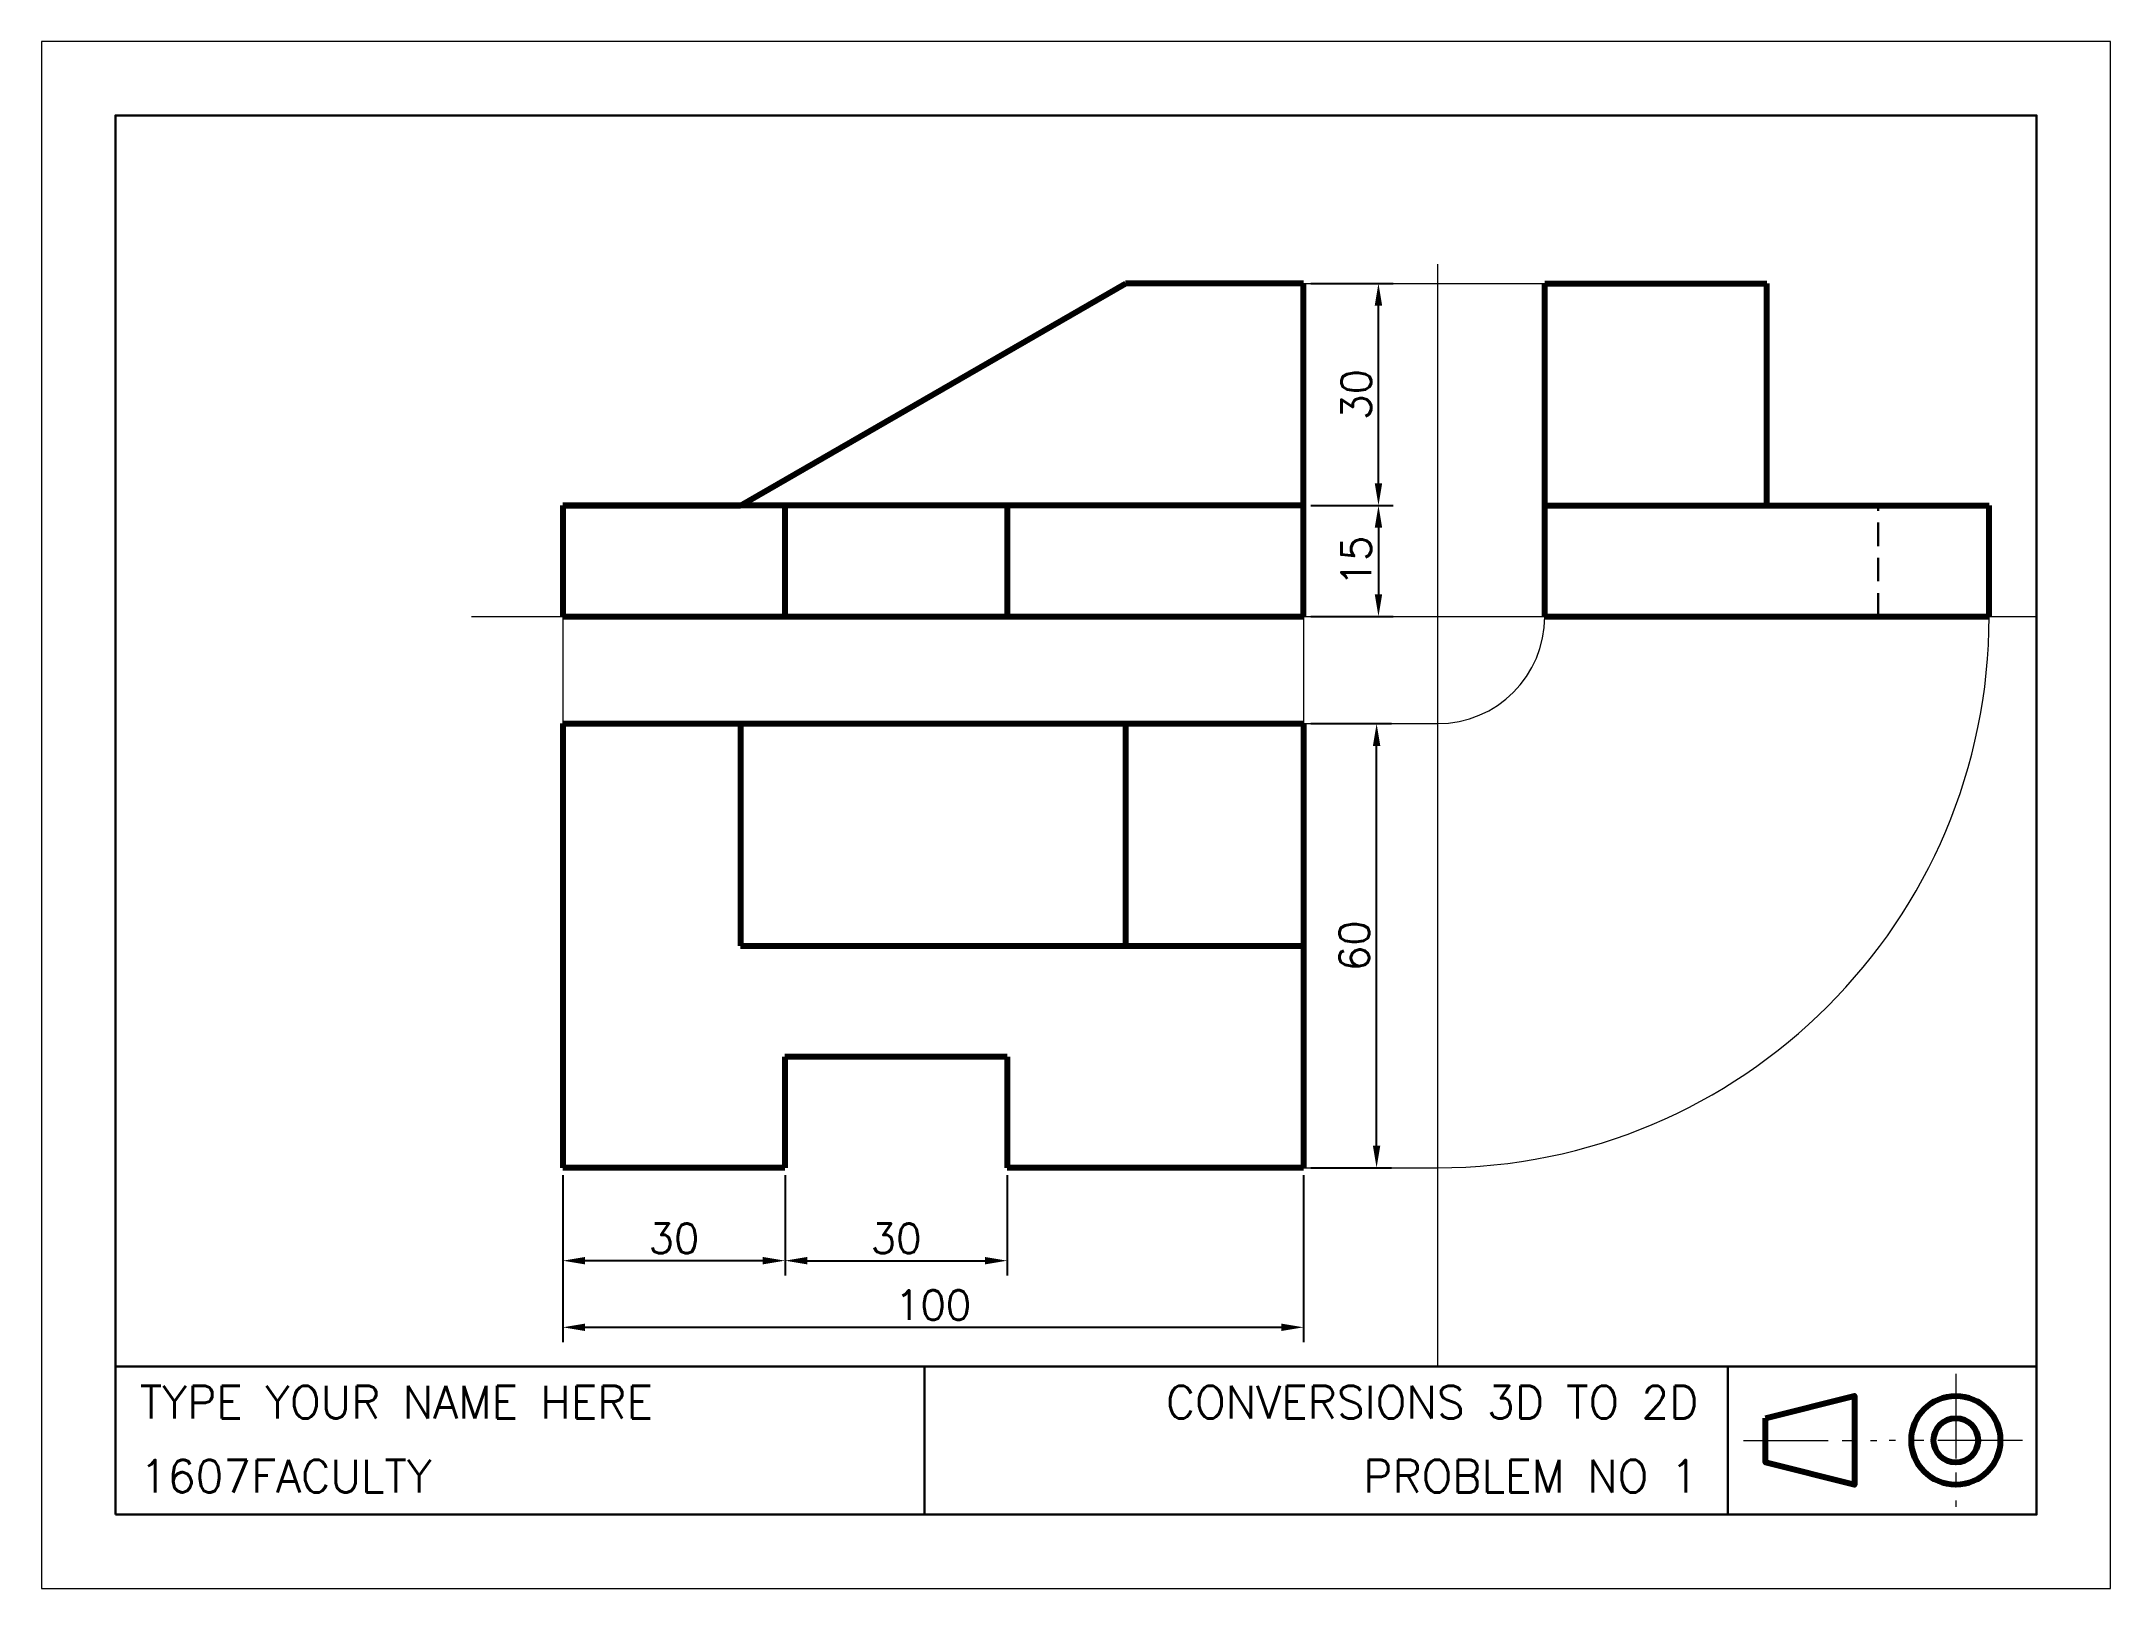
# Paper-space layout 'Record Landscape' of a CAD drawing. Header units: millimetres. Extents: x 0 to 279, y 0 to 209.
# The model-space entities are those that its viewports show. They can reach past a viewport. Long polylines and large blocks are cut down to what shows.
import ezdxf
from ezdxf.enums import TextEntityAlignment as Align

# ---------------------------------------------------------------- set-up
doc = ezdxf.new("R2010")
doc.units = ezdxf.units.MM
doc.header["$PDMODE"] = 35
doc.header["$PDSIZE"] = 2
doc.linetypes.add('CENTER2', pattern=[28.575, 19.05, -3.175, 3.175, -3.175])
doc.linetypes.add('HIDDEN2', pattern=[4.7625, 3.175, -1.5875])
doc.layers.get('0').update_dxf_attribs({"lineweight": 15})
for name, color, linetype, lineweight in [('Annotations', 7, 'Continuous', 30), ('Axis', 7, 'CENTER2', 20), ('Hidden', 7, 'HIDDEN2', 30), ('Solid', 7, 'Continuous', 80)]:
    doc.layers.add(name, color=color, linetype=linetype, lineweight=lineweight)
doc.styles.get("Standard").update_dxf_attribs({"font": 'simplex8.shx'})
doc.dimstyles.new('ISO-25', dxfattribs={"dimtxt": 4, "dimasz": 3, "dimexe": 2, "dimexo": 1, "dimgap": 1, "dimtad": 1, "dimrnd": 0.05, "dimtxsty": 'Standard', "dimcen": 2.5, "dimadec": 0, "dimazin": 0, "dimtfac": 1, "dimtmove": 0, "dimatfit": 3, "dimfxl": 1, "dimarcsym": 0})

# ---------------------------------------------------------------- blocks, each defined once
blk = doc.blocks.new('*U122')
blk.add_lwpolyline([(0, 0), (279.4, 0), (279.4, 209), (0, 209)], close=True)
at = {"layer": 'Annotations'}
for p, q in [((111.36, 30), (10, 30)), ((227.73, 30), (111.36, 30)), ((119.22, 30), (119.22, 10))]:
    blk.add_line(p, q, dxfattribs=at)
for points in [[(10, 10), (269.4, 10), (269.4, 199), (10, 199)], [(227.73, 30), (269.4, 30), (269.4, 10), (227.73, 10)]]:
    blk.add_lwpolyline(points, close=True, dxfattribs=at)
at = {"layer": 'Axis', "ltscale": 0.6}
for p, q in [((258.5, 29.03), (258.5, 11.03)), ((229.81, 20.03), (247.81, 20.03)), ((267.5, 20.03), (249.5, 20.03))]:
    blk.add_line(p, q, dxfattribs=at)
at = {"layer": 'Solid'}
blk.add_lwpolyline([(232.81, 23.03), (244.81, 26.03), (244.81, 14.03), (232.81, 17.03)], close=True, dxfattribs=at)
for radius in [6, 3]:
    blk.add_circle((258.5, 20.03), radius, dxfattribs=at)
at = {"layer": 'Annotations'}
for tag, p in [('NAME', (13.3, 23)), ('ROLLNO:', (13.3, 13))]:
    blk.add_attdef(tag, p, '', height=4.38, dxfattribs=at)
for tag, p in [('TOPIC', (223.73, 23)), ('ASSIGNMENTNO:', (223.73, 13))]:
    blk.add_attdef(tag, text='', height=4.38, dxfattribs=at).set_placement(p, align=Align.RIGHT)
blk = doc.blocks.new('*D89')
at = {"layer": 'Annotations', "color": 0, "lineweight": -2, "transparency": 16777216}
for p, q in [((57.12, 477.11), (57.12, 454.57)), ((157.12, 477.11), (157.12, 454.57)), ((60.12, 456.57), (154.12, 456.57))]:
    blk.add_line(p, q, dxfattribs=at)
at = {"layer": 'Annotations', "color": 0, "transparency": 16777216}
for points in [[(60.12, 457.07), (60.12, 456.07), (57.12, 456.57)], [(154.12, 457.07), (154.12, 456.07), (157.12, 456.57)]]:
    blk.add_solid(points, dxfattribs=at)
at = {"layer": 'Defpoints', "color": 0, "transparency": 16777216}
for p in [(57.12, 478.11), (157.12, 478.11), (157.12, 456.57)]:
    blk.add_point(p, dxfattribs=at)
at = {"layer": 'Annotations', "color": 0, "transparency": 16777216, "insert": (107.12, 459.57), "char_height": 4, "attachment_point": 5}
blk.add_mtext('100', dxfattribs=at)
blk = doc.blocks.new('*D90')
at = {"layer": 'Annotations', "color": 0, "lineweight": -2, "transparency": 16777216}
for p, q in [((57.12, 477.11), (57.12, 463.57)), ((87.12, 477.11), (87.12, 463.57)), ((84.12, 465.57), (60.12, 465.57))]:
    blk.add_line(p, q, dxfattribs=at)
at = {"layer": 'Annotations', "color": 0, "transparency": 16777216}
for points in [[(60.12, 466.07), (60.12, 465.07), (57.12, 465.57)], [(84.12, 466.07), (84.12, 465.07), (87.12, 465.57)]]:
    blk.add_solid(points, dxfattribs=at)
at = {"layer": 'Defpoints', "color": 0, "transparency": 16777216}
for p in [(57.12, 478.11), (87.12, 478.11), (57.12, 465.57)]:
    blk.add_point(p, dxfattribs=at)
at = {"layer": 'Annotations', "color": 0, "transparency": 16777216, "insert": (72.12, 468.57), "char_height": 4, "attachment_point": 5}
blk.add_mtext('30', dxfattribs=at)
blk = doc.blocks.new('*D91')
at = {"layer": 'Annotations', "color": 0, "lineweight": -2, "transparency": 16777216}
for p, q in [((87.12, 477.11), (87.12, 463.57)), ((117.12, 477.11), (117.12, 463.57)), ((90.12, 465.57), (114.12, 465.57))]:
    blk.add_line(p, q, dxfattribs=at)
at = {"layer": 'Annotations', "color": 0, "transparency": 16777216}
for points in [[(90.12, 466.07), (90.12, 465.07), (87.12, 465.57)], [(114.12, 466.07), (114.12, 465.07), (117.12, 465.57)]]:
    blk.add_solid(points, dxfattribs=at)
at = {"layer": 'Defpoints', "color": 0, "transparency": 16777216}
for p in [(87.12, 478.11), (117.12, 478.11), (117.12, 465.57)]:
    blk.add_point(p, dxfattribs=at)
at = {"layer": 'Annotations', "color": 0, "transparency": 16777216, "insert": (102.12, 468.57), "char_height": 4, "attachment_point": 5}
blk.add_mtext('30', dxfattribs=at)
blk = doc.blocks.new('*D92')
at = {"layer": 'Annotations', "color": 0, "lineweight": -2, "transparency": 16777216}
for p, q in [((158.12, 567.58), (169.25, 567.58)), ((167.25, 564.58), (167.25, 555.58)), ((158.12, 552.58), (169.25, 552.58))]:
    blk.add_line(p, q, dxfattribs=at)
at = {"layer": 'Annotations', "color": 0, "transparency": 16777216}
for points in [[(166.75, 564.58), (167.75, 564.58), (167.25, 567.58)], [(166.75, 555.58), (167.75, 555.58), (167.25, 552.58)]]:
    blk.add_solid(points, dxfattribs=at)
at = {"layer": 'Defpoints', "color": 0, "transparency": 16777216}
for p in [(157.12, 567.58), (157.12, 552.58), (167.25, 552.58)]:
    blk.add_point(p, dxfattribs=at)
at = {"layer": 'Annotations', "color": 0, "transparency": 16777216, "insert": (164.25, 560.08), "char_height": 4, "attachment_point": 5, "rotation": 90}
blk.add_mtext('15', dxfattribs=at)
blk = doc.blocks.new('*D93')
at = {"layer": 'Annotations', "color": 0, "lineweight": -2, "transparency": 16777216}
for p, q in [((158.12, 597.58), (169.25, 597.58)), ((167.25, 570.58), (167.25, 594.58)), ((158.12, 567.58), (169.25, 567.58))]:
    blk.add_line(p, q, dxfattribs=at)
at = {"layer": 'Annotations', "color": 0, "transparency": 16777216}
for points in [[(166.75, 594.58), (167.75, 594.58), (167.25, 597.58)], [(166.75, 570.58), (167.75, 570.58), (167.25, 567.58)]]:
    blk.add_solid(points, dxfattribs=at)
at = {"layer": 'Defpoints', "color": 0, "transparency": 16777216}
for p in [(157.12, 597.58), (167.25, 597.58), (157.12, 567.58)]:
    blk.add_point(p, dxfattribs=at)
at = {"layer": 'Annotations', "color": 0, "transparency": 16777216, "insert": (164.25, 582.58), "char_height": 4, "attachment_point": 5, "rotation": 90}
blk.add_mtext('30', dxfattribs=at)
blk = doc.blocks.new('*D94')
at = {"layer": 'Annotations', "color": 0, "lineweight": -2, "transparency": 16777216}
for p, q in [((158.12, 538.11), (169, 538.11)), ((167, 481.11), (167, 535.11)), ((158.12, 478.11), (169, 478.11))]:
    blk.add_line(p, q, dxfattribs=at)
at = {"layer": 'Annotations', "color": 0, "transparency": 16777216}
for points in [[(166.5, 535.11), (167.5, 535.11), (167, 538.11)], [(166.5, 481.11), (167.5, 481.11), (167, 478.11)]]:
    blk.add_solid(points, dxfattribs=at)
at = {"layer": 'Defpoints', "color": 0, "transparency": 16777216}
for p in [(157.12, 538.11), (167, 538.11), (157.12, 478.11)]:
    blk.add_point(p, dxfattribs=at)
at = {"layer": 'Annotations', "color": 0, "transparency": 16777216, "insert": (164, 508.11), "char_height": 4, "attachment_point": 5, "rotation": 90}
blk.add_mtext('60', dxfattribs=at)

msp = doc.modelspace()

# ---------------------------------------------------------------- linework, layer by layer
for p, q in [((175.236, 600.175), (175.236, 448.397)), ((157.116, 597.579), (195.869, 597.579)), ((44.785, 552.579), (260.789, 552.579)), ((57.116, 552.579), (57.116, 538.11)), ((157.116, 552.579), (157.116, 538.11)), ((157.116, 538.11), (175.236, 538.11)), ((157.116, 478.11), (175.236, 478.11))]:
    msp.add_line(p, q)
for radius in [14.469, 74.469]:
    msp.add_arc((175.236, 552.579), radius, 270, 0)
at = {"layer": 'Hidden'}
msp.add_line((234.705, 552.579), (234.705, 567.579), dxfattribs=at)
at = {"layer": 'Solid'}
for p, q in [((81.116, 567.579), (133.116, 597.579)), ((157.116, 597.579), (133.116, 597.579)), ((157.116, 567.579), (157.116, 597.579)), ((189.705, 552.579), (189.705, 597.579)), ((189.705, 597.579), (219.705, 597.579)), ((219.705, 567.579), (219.705, 597.579)), ((157.116, 567.579), (57.116, 567.579)), ((57.116, 567.579), (57.116, 552.579)), ((57.116, 567.579), (81.116, 567.579)), ((87.116, 567.579), (87.116, 552.579)), ((117.116, 567.579), (117.116, 552.579)), ((157.116, 552.579), (157.116, 567.579)), ((189.705, 567.579), (249.705, 567.579)), ((249.705, 552.579), (249.705, 567.579)), ((57.116, 552.579), (157.116, 552.579)), ((189.705, 552.579), (249.705, 552.579)), ((57.116, 538.11), (157.116, 538.11)), ((57.116, 538.11), (57.116, 478.11)), ((81.116, 538.11), (81.116, 508.11)), ((133.116, 538.11), (133.116, 508.11)), ((157.116, 538.11), (157.116, 478.11)), ((81.116, 508.11), (157.116, 508.11)), ((117.116, 493.11), (87.116, 493.11)), ((87.116, 493.11), (87.116, 478.11)), ((117.116, 493.11), (117.116, 478.11)), ((87.116, 478.11), (57.116, 478.11)), ((157.116, 478.11), (117.116, 478.11))]:
    msp.add_line(p, q, dxfattribs=at)

# ---------------------------------------------------------------- dimensions: what is measured, and where the dimension line sits
at = {"layer": 'Annotations'}
for base, p1, p2, picture, middle in [((167.251, 597.579), (157.116, 567.579), (157.116, 597.579), '*D93', (164.251, 582.579)), ((167.251, 552.579), (157.116, 567.579), (157.116, 552.579), '*D92', (164.251, 560.079)), ((167.001, 538.11), (157.116, 478.11), (157.116, 538.11), '*D94', (164.001, 508.11))]:
    dim = msp.add_linear_dim(base=base, p1=p1, p2=p2, angle=90, dimstyle='ISO-25', override={"dimfxl": 1.25}, dxfattribs=at)
    dim.commit()
    dim.dimension.update_dxf_attribs({"geometry": picture, "text_midpoint": middle})
for base, p1, p2, picture, middle in [((157.116, 456.572), (57.116, 478.11), (157.116, 478.11), '*D89', (107.116, 459.572)), ((57.116, 465.572), (87.116, 478.11), (57.116, 478.11), '*D90', (72.116, 468.572)), ((117.116, 465.572), (87.116, 478.11), (117.116, 478.11), '*D91', (102.116, 468.572))]:
    dim = msp.add_linear_dim(base=base, p1=p1, p2=p2, dimstyle='ISO-25', override={"dimfxl": 1.25}, dxfattribs=at)
    dim.commit()
    dim.dimension.update_dxf_attribs({"geometry": picture, "text_midpoint": middle})

psp = doc.layouts.new('Record Landscape')

# ---------------------------------------------------------------- block references
psp.add_blockref('*U122', (-0.02, 0.02)).add_auto_attribs({'TOPIC': 'CONVERSIONS 3D TO 2D', 'ASSIGNMENTNO:': 'PROBLEM NO 1', 'NAME': 'TYPE YOUR NAME HERE', 'ROLLNO:': '1607FACULTY'})

# ---------------------------------------------------------------- viewports
at = {"layer": 'Annotations'}
psp.add_viewport(center=(139.68, 114.52), size=(259.4, 169), view_center_point=(126.412, 535.771), view_height=169, dxfattribs=at)

doc.saveas('drawing.dxf')
